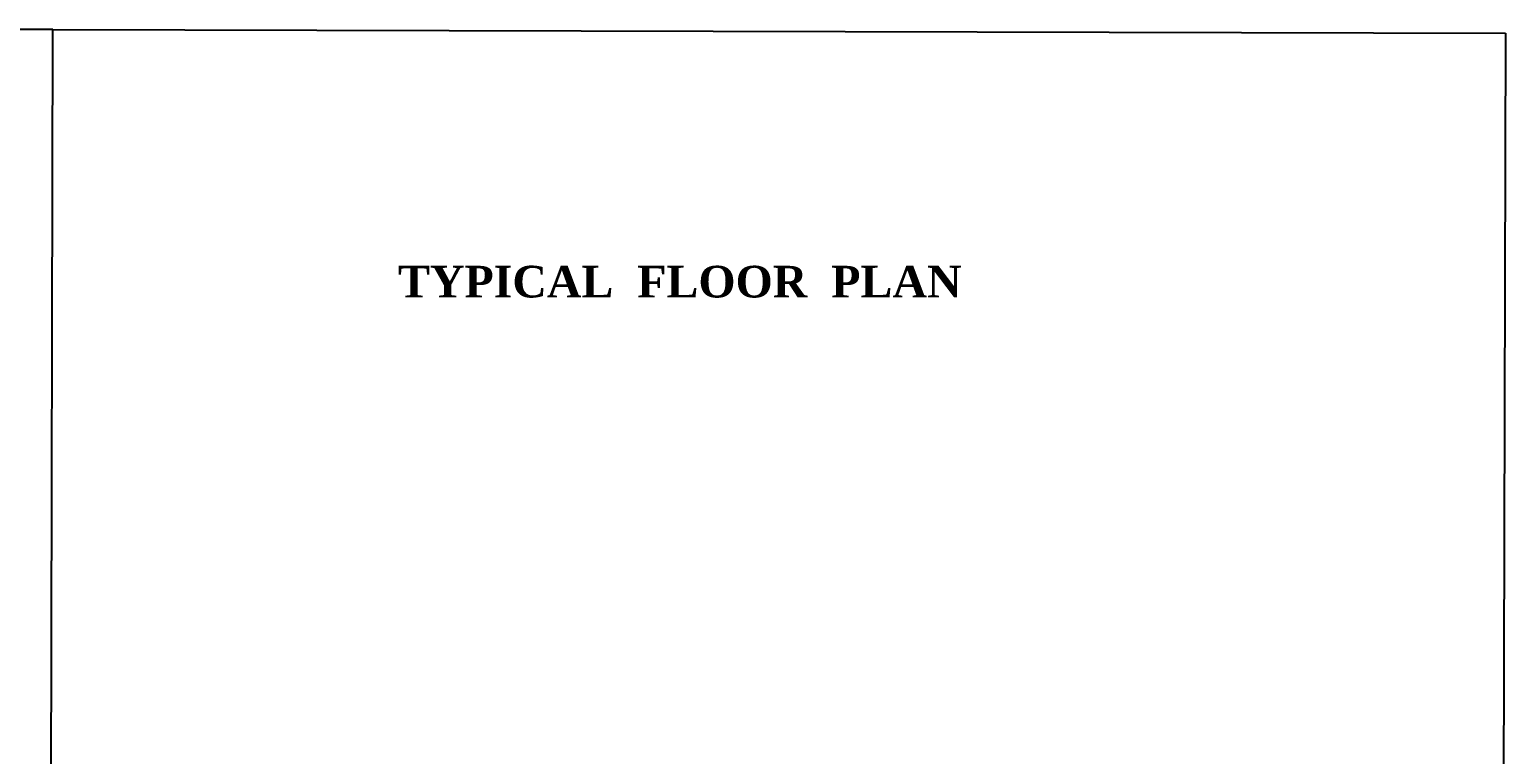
# Model space of a CAD drawing. Header units: metres. Extents: x 5 to 221, y 0 to 97.
# Drawn here: x 184.16 to 221.44, y 78.48 to 96.79 of the extents above; entities that cross this region are included whole.
import ezdxf

# ---------------------------------------------------------------- set-up
doc = ezdxf.new("R2010")
doc.units = ezdxf.units.M
doc.header["$LTSCALE"] = 0.015
doc.styles.add('style4', font='timesbd.ttf', dxfattribs={"height": 0.25})

msp = doc.modelspace()

# ---------------------------------------------------------------- linework, layer by layer
at = {"lineweight": -2}
for p, q in [((184.753, 96.793), (5.005, 96.793)), ((184.516, 0.003), (184.753, 96.793))]:
    msp.add_line(p, q, dxfattribs=at)
for p, q in [((184.753, 96.793), (221.44, 96.703)), ((221.44, 96.703), (221.204, 0.507))]:
    msp.add_line(p, q)

# ---------------------------------------------------------------- texts
at = {"color": 7, "lineweight": 30, "ltscale": 0.2, "style": 'style4'}
msp.add_text('TYPICAL  FLOOR  PLAN', height=0.8, dxfattribs=at).set_placement((193.468, 90.024))

doc.saveas('drawing.dxf')
